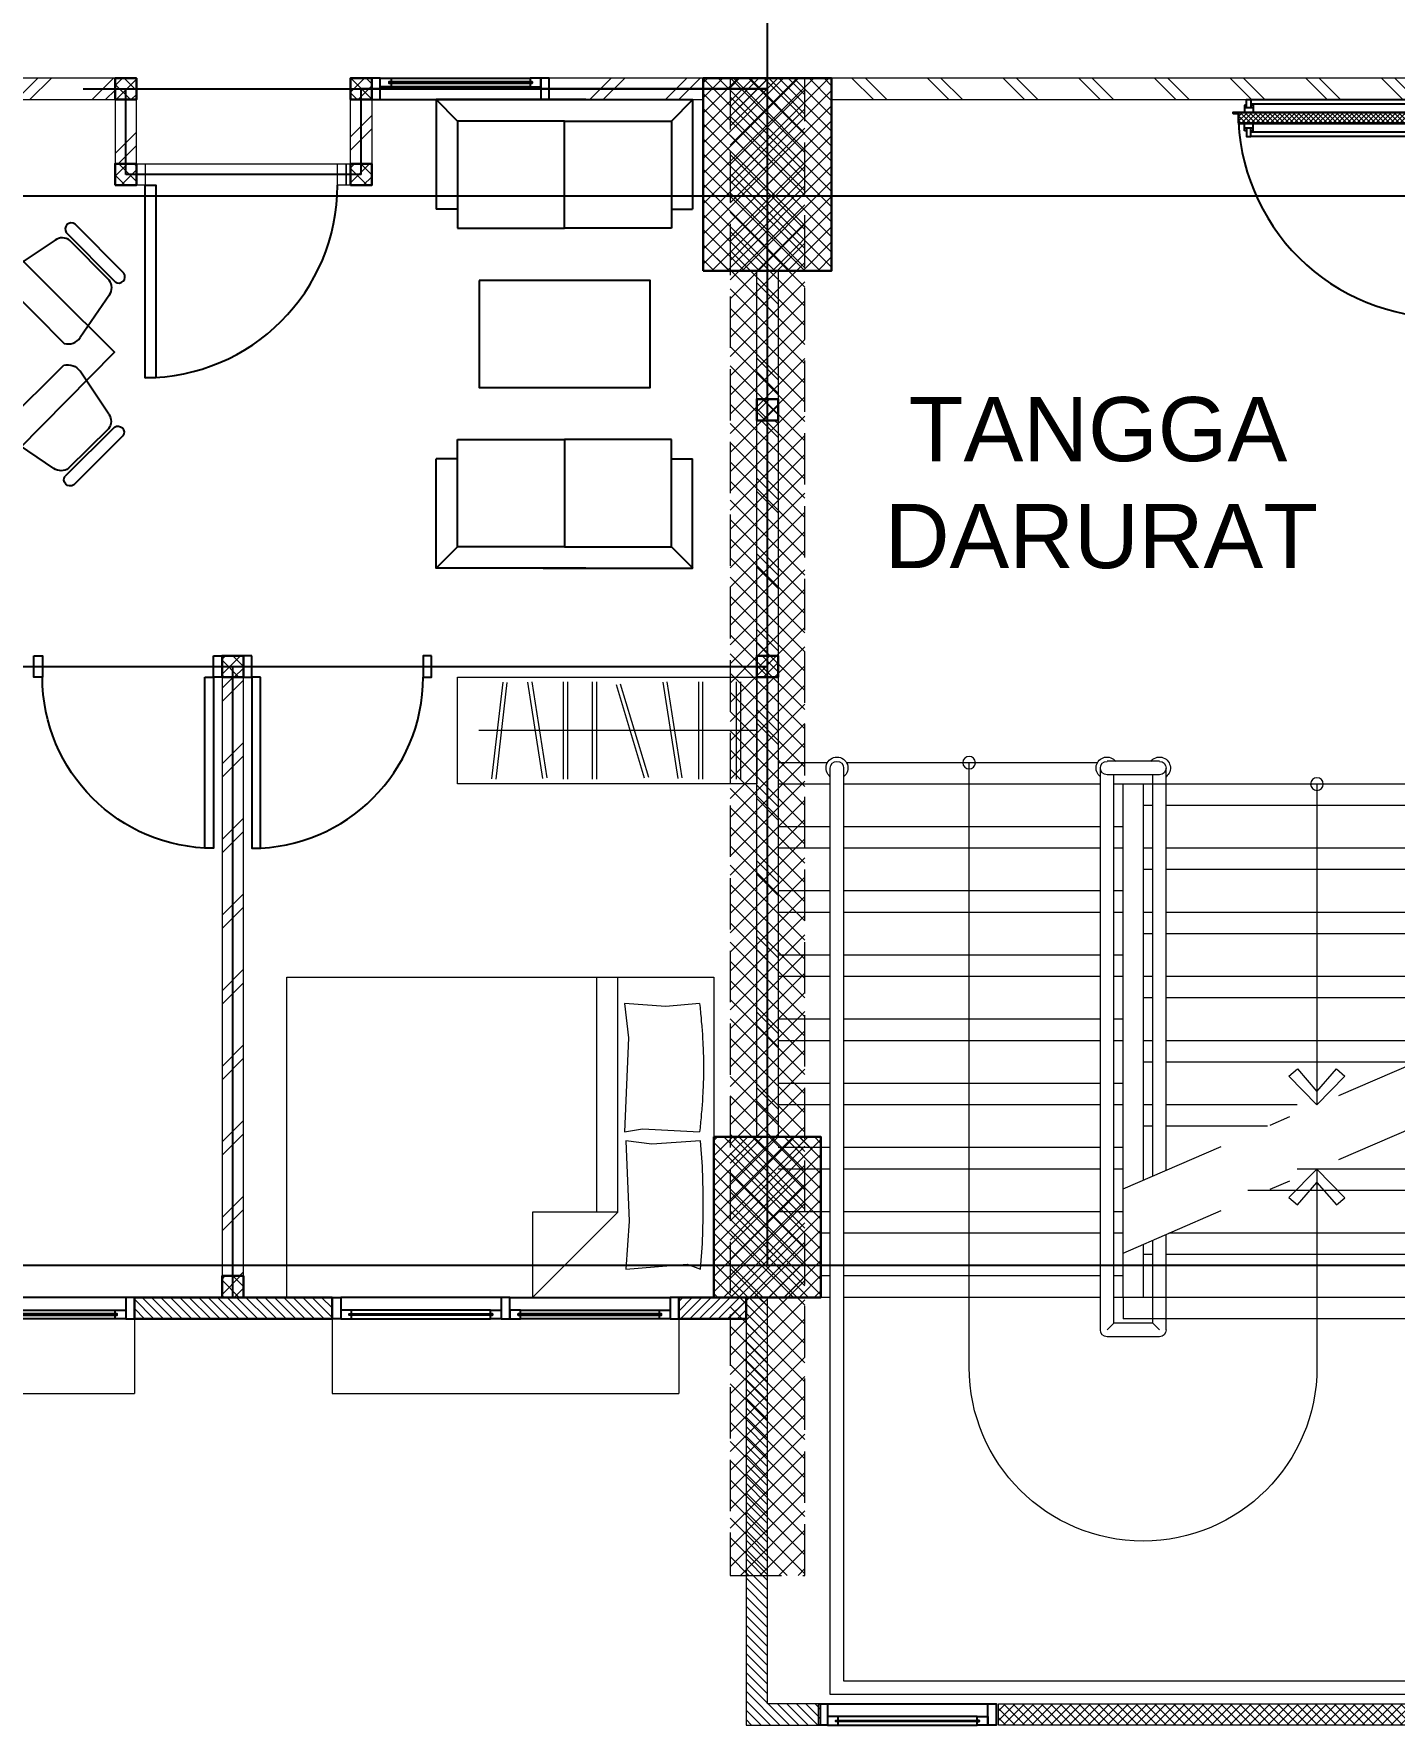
# Model space of a CAD drawing. Header units: millimetres. Extents: x -324 to 75, y -297 to 70.
# Drawn here: x -82.34 to -75.98, y -4.27 to 3.63 of the extents above; entities that cross this region are included whole.
import ezdxf

# ---------------------------------------------------------------- set-up
doc = ezdxf.new("R2010")
doc.units = ezdxf.units.MM
doc.linetypes.add('ACAD_ISO02W100', pattern=[15, 12, -3])
doc.linetypes.add('DASHDOT', pattern=[1, 0.5, -0.25, 0, -0.25])
doc.layers.get('defpoints').update_dxf_attribs({"color": 1})
for name, color, linetype, lineweight in [('ars', 11, 'Continuous', 0), ('ars @ 1', 11, 'Continuous', 0), ('ARSIR', 31, 'Continuous', 5), ('KOL', 1, 'Continuous', 30), ('KOLOM', 4, 'Continuous', 9), ('lan', 7, 'Continuous', 15), ('NOT', 7, 'Continuous', 20), ('Stair', 7, 'Continuous', 15), ('tem', 5, 'Continuous', 20), ('u', 6, 'Continuous', 20)]:
    doc.layers.add(name, color=color, linetype=linetype, lineweight=lineweight)
doc.layers.add('as', color=1, linetype='Continuous', plot=False)
for name, color, linetype in [('FURNITURE', 68, 'Continuous'), ('HID', 1, 'Continuous'), ('Kusen', 30, 'Continuous'), ('STL', 6, 'Continuous')]:
    doc.layers.add(name, color=color, linetype=linetype)
doc.styles.add('ATTR', font='romans.shx', dxfattribs={"width": 0.8, "height": 0.56})
doc.styles.get("Standard").update_dxf_attribs({"font": 'arial.ttf'})
pattern_1 = [(225, (1.1, 1e-06), (-0.014142, 0.014142), []), (135, (1.1, 1e-06), (0.014142, 0.014142), [])]
pattern_2 = [(315, (-2e-13, 1e-06), (0.014142, 0.014142), []), (45, (-2e-13, 1e-06), (-0.014142, 0.014142), [])]
pattern_3 = [(225, (-5.95, -51.3), (0.022097087, -0.022097087), [])]

# ---------------------------------------------------------------- blocks, each defined once
blk = doc.blocks.new("k3'")
at = {"layer": 'ars'}
h = blk.add_hatch(dxfattribs=at)
h.set_pattern_fill('_USER', color=256, scale=0.05, angle=45, double=1, pattern_type=0)
h.set_pattern_definition([(45, (0, -4.975), (-0.03535534, 0.03535534), []), (135, (0, -4.975), (-0.03535534, -0.03535534), [])])
h.paths.add_polyline_path([(-0.25, -0.375), (0.25, -0.375), (0.25, 0.375), (-0.25, 0.375)])
at = {"layer": 'KOL'}
blk.add_lwpolyline([(-0.25, -0.375), (0.25, -0.375), (0.25, 0.375), (-0.25, 0.375)], close=True, dxfattribs=at)
blk = doc.blocks.new("k1'")
at = {"layer": 'ars'}
h = blk.add_hatch(dxfattribs=at)
h.set_pattern_fill('_USER', color=256, scale=0.05, angle=45, double=1, pattern_type=0)
h.set_pattern_definition([(45, (0, -5), (-0.03535534, 0.03535534), []), (135, (0, -5), (-0.03535534, -0.03535534), [])])
h.paths.add_polyline_path([(-0.3, -0.45), (0.3, -0.45), (0.3, 0.45), (-0.3, 0.45)])
at = {"layer": 'KOL'}
blk.add_lwpolyline([(-0.3, -0.45), (0.3, -0.45), (0.3, 0.45), (-0.3, 0.45)], close=True, dxfattribs=at)
blk = doc.blocks.new('T. J1')
at = {"layer": 'Kusen'}
for p, q in [((-0.7188, 0.1), (-0.0688, 0.1)), ((0.7212, 0.1), (0.0712, 0.1)), ((-0.0188, 0), (-0.7688, 0)), ((-0.0688, 0.06), (-0.7188, 0.06)), ((0.0212, 0), (0.7712, 0)), ((0.0712, 0.06), (0.7212, 0.06))]:
    blk.add_line(p, q, dxfattribs=at)
for points in [[(-0.8088, 0), (-0.7688, 0), (-0.7688, 0.1), (-0.8088, 0.1)], [(-0.0188, 0), (0.0212, 0), (0.0212, 0.1), (-0.0188, 0.1)], [(0.8112, 0), (0.7712, 0), (0.7712, 0.1), (0.8112, 0.1)]]:
    blk.add_lwpolyline(points, close=True, dxfattribs=at)
for points in [[(-0.7188, 0.0775), (-0.7188, 0.06), (-0.7688, 0.06), (-0.7688, 0.1), (-0.7188, 0.1), (-0.7188, 0.0825), (-0.7288, 0.0825), (-0.7288, 0.0775), (-0.7188, 0.0775)], [(-0.0688, 0.0775), (-0.0688, 0.06), (-0.0188, 0.06), (-0.0188, 0.1), (-0.0688, 0.1), (-0.0688, 0.0825), (-0.0588, 0.0825), (-0.0588, 0.0775), (-0.0688, 0.0775)], [(0.0712, 0.0775), (0.0712, 0.06), (0.0212, 0.06), (0.0212, 0.1), (0.0712, 0.1), (0.0712, 0.0825), (0.0612, 0.0825), (0.0612, 0.0775), (0.0712, 0.0775)], [(0.7212, 0.0775), (0.7212, 0.06), (0.7712, 0.06), (0.7712, 0.1), (0.7212, 0.1), (0.7212, 0.0825), (0.7312, 0.0825), (0.7312, 0.0775), (0.7212, 0.0775)]]:
    blk.add_lwpolyline(points, dxfattribs=at)
at = {"layer": 'Kusen', "color": 141}
for points in [[(-0.7288, 0.0775), (-0.0588, 0.0775), (-0.0588, 0.0825), (-0.7288, 0.0825)], [(0.7312, 0.0775), (0.0612, 0.0775), (0.0612, 0.0825), (0.7312, 0.0825)]]:
    blk.add_lwpolyline(points, close=True, dxfattribs=at)
blk = doc.blocks.new('T. J2')
at = {"layer": 'Kusen'}
for p, q in [((-0.3692, 0.1), (0.2808, 0.1)), ((-0.4192, 0), (0.3308, 0)), ((0.2808, 0.06), (-0.3692, 0.06))]:
    blk.add_line(p, q, dxfattribs=at)
for points in [[(-0.4592, 0), (-0.4192, 0), (-0.4192, 0.1), (-0.4592, 0.1)], [(0.3308, 0), (0.3708, 0), (0.3708, 0.1), (0.3308, 0.1)]]:
    blk.add_lwpolyline(points, close=True, dxfattribs=at)
for points in [[(-0.3692, 0.0775), (-0.3692, 0.06), (-0.4192, 0.06), (-0.4192, 0.1), (-0.3692, 0.1), (-0.3692, 0.0825), (-0.3792, 0.0825), (-0.3792, 0.0775), (-0.3692, 0.0775)], [(0.2808, 0.0775), (0.2808, 0.06), (0.3308, 0.06), (0.3308, 0.1), (0.2808, 0.1), (0.2808, 0.0825), (0.2908, 0.0825), (0.2908, 0.0775), (0.2808, 0.0775)]]:
    blk.add_lwpolyline(points, dxfattribs=at)
at = {"layer": 'Kusen', "color": 141}
blk.add_lwpolyline([(-0.3792, 0.0775), (0.2908, 0.0775), (0.2908, 0.0825), (-0.3792, 0.0825)], close=True, dxfattribs=at)
blk = doc.blocks.new('P.80')
at = {"layer": 'Kusen'}
for points in [[(-69.8094, -74.8368), (-69.7694, -74.8368), (-69.7694, -74.0368), (-69.8094, -74.0368)], [(-70.6094, -74.9368), (-70.5694, -74.9368), (-70.5694, -74.8368), (-70.6094, -74.8368)], [(-69.7694, -74.9368), (-69.7294, -74.9368), (-69.7294, -74.8368), (-69.7694, -74.8368)]]:
    blk.add_lwpolyline(points, close=True, dxfattribs=at)
blk.add_arc((-69.7694, -74.8368), 0.8, 90, 180, dxfattribs=at)
blk = doc.blocks.new('K 10.10')
at = {"layer": 'ars'}
h = blk.add_hatch(dxfattribs=at)
h.set_pattern_fill('_USER', color=256, scale=0.05, angle=45, double=1, pattern_type=0)
h.set_pattern_definition([(45, (0, 0), (-0.035355339, 0.035355339), []), (135, (0, 0), (-0.035355339, -0.035355339), [])])
h.paths.add_polyline_path([(1560.5383, 1380.4069), (1560.6383, 1380.4069), (1560.6383, 1380.5069), (1560.5383, 1380.5069)])
at = {"layer": 'KOL'}
blk.add_lwpolyline([(1560.5383, 1380.4069), (1560.6383, 1380.4069), (1560.6383, 1380.5069), (1560.5383, 1380.5069)], close=True, dxfattribs=at)
blk = doc.blocks.new('P-90')
at = {"layer": 'Kusen'}
blk.add_lwpolyline([(374.6908, -21.5979), (374.7408, -21.5979), (374.7408, -22.4979), (374.6908, -22.4979)], close=True, dxfattribs=at)
at = {"layer": 'Kusen', "lineweight": 9}
for points in [[(373.8008, -22.4979), (373.8408, -22.4979), (373.8408, -22.5979), (373.8008, -22.5979)], [(374.7408, -22.4979), (374.7808, -22.4979), (374.7808, -22.5979), (374.7408, -22.5979)]]:
    blk.add_lwpolyline(points, close=True, dxfattribs=at)
at = {"layer": 'Kusen'}
blk.add_arc((374.7408, -22.4979), 0.9, 90, 180, dxfattribs=at)
blk = doc.blocks.new('BED1')
at = {"color": 0, "linetype": 'Continuous'}
for points in [[(1.9976, 0), (1.9976, 1.4976), (0, 1.4976), (0, 0), (1.9976, 0)], [(1.5484, 1.0993), (1.1489, 1.0993), (1.1489, 1.4976), (1.5484, 1.0993)], [(1.9346, 1.3656), (1.9443, 1.2458), (1.9467, 1.1259), (1.9467, 1.0061), (1.9443, 0.8862), (1.9346, 0.7663), (1.707, 0.7809), (1.586, 0.7663), (1.6017, 1.1404), (1.586, 1.3656), (1.8717, 1.3426), (1.9346, 1.3656)], [(1.4492, 1.0993), (1.4492, 0)], [(1.5484, 1.0993), (1.5484, 0)], [(1.9298, 0.1235), (1.7724, 0.138), (1.5799, 0.1235), (1.5981, 0.2833), (1.5799, 0.7228), (1.6634, 0.7094), (1.9298, 0.7228)], [(1.9298, 0.1235), (1.931, 0.1332), (1.9322, 0.1429), (1.9334, 0.1513), (1.9346, 0.161), (1.9346, 0.1707), (1.9358, 0.1804), (1.937, 0.1889), (1.9383, 0.1985), (1.9383, 0.2082), (1.9395, 0.2179), (1.9407, 0.2264), (1.9407, 0.2361), (1.9419, 0.2458), (1.9419, 0.2542), (1.9431, 0.2639), (1.9431, 0.2736), (1.9443, 0.2833), (1.9443, 0.2918), (1.9455, 0.3015), (1.9455, 0.3111), (1.9455, 0.3208), (1.9467, 0.3293), (1.9467, 0.339), (1.9467, 0.3487), (1.9467, 0.3584), (1.9479, 0.3668), (1.9479, 0.3765), (1.9479, 0.3862), (1.9479, 0.3959), (1.9479, 0.4044), (1.9479, 0.414), (1.9479, 0.4237), (1.9479, 0.4334), (1.9479, 0.4419), (1.9479, 0.4516), (1.9479, 0.4613), (1.9479, 0.4709), (1.9479, 0.4794), (1.9467, 0.4891), (1.9467, 0.4988), (1.9467, 0.5085), (1.9467, 0.5169), (1.9455, 0.5266), (1.9455, 0.5363), (1.9455, 0.546), (1.9443, 0.5545), (1.9443, 0.5642), (1.9431, 0.5738), (1.9431, 0.5835), (1.9419, 0.592), (1.9419, 0.6017), (1.9407, 0.6114), (1.9407, 0.6199), (1.9395, 0.6295), (1.9383, 0.6392), (1.9383, 0.6489), (1.937, 0.6574), (1.9358, 0.6671), (1.9346, 0.6768), (1.9346, 0.6864), (1.9334, 0.6949), (1.9322, 0.7046), (1.931, 0.7143), (1.9298, 0.7228)]]:
    blk.add_lwpolyline(points, dxfattribs=at)
blk = doc.blocks.new('LEMARI1')
for points in [[(0.6998, 0.4988), (-0.6998, 0.4988)], [(-0.6998, 0), (0.6998, 0), (0.6998, 0.4988), (-0.6998, 0.4988), (-0.6998, 0)], [(-0.5387, 0.4758), (-0.4855, 0.023)], [(-0.4685, 0.0254), (-0.5206, 0.477)], [(-0.3002, 0.4746), (-0.3705, 0.0242)], [(-0.2034, 0.477), (-0.2034, 0.0218)], [(-0.1852, 0.0218), (-0.1852, 0.477)], [(-0.0678, 0.477), (-0.0678, 0.0218)], [(-0.0496, 0.0218), (-0.0496, 0.477)], [(0.3317, 0.4746), (0.2627, 0.0242)], [(0.4286, 0.477), (0.4286, 0.0218)], [(0.4467, 0.0218), (0.4467, 0.477)], [(0.6053, 0.477), (0.6053, 0.0218)], [(0.6235, 0.0218), (0.6235, 0.477)], [(-0.3523, 0.0218), (-0.2821, 0.4709)], [(0.1755, 0.4722), (0.0436, 0.0363)], [(0.0605, 0.0315), (0.1937, 0.4673)], [(0.2797, 0.0218), (0.3499, 0.4709)], [(0.6998, 0.2494), (-0.5993, 0.2494)]]:
    blk.add_lwpolyline(points)
blk = doc.blocks.new('Manager Chair')
for p, q in [((6.793595, 0), (-6.793595, 0)), ((6.793595, -2.40006), (-6.793595, -2.40006)), ((5.764665, -3), (-5.250155, -3)), ((-7.308135, -5), (-9.242845, -14.93924)), ((7.82266, -5), (9.757352, -14.93924)), ((-7.822645, -18), (8.337156, -18))]:
    blk.add_line(p, q)
for centre, radius, start, end in [((-6.608415, -1.20003), 1.214231, 98.77222, 261.2278), ((-4.915795, -5.40289), 2.426032, 97.92188, 170.4409), ((5.430285, -5.40292), 2.42607, 9.559852, 82.07782), ((6.608435, -1.20003), 1.214228, 278.7714, 81.22861), ((-6.352795, -15.45813), 2.936262, 169.8216, 239.9611), ((6.867295, -15.45813), 2.936262, 300.0388, 10.17842)]:
    blk.add_arc(centre, radius, start, end)
at = {"style": 'ATTR', "width": 0.8, "flags": 9}
blk.add_attdef('ESTCODE', (0, 0), '', height=0.003816, dxfattribs=at)
blk = doc.blocks.new('mj makan')
blk.add_lwpolyline([(-0.0055, 1.1314), (0.5629, 0.5684), (0, 0), (-0.5684, 0.5629)], close=True)
for p, xscale, yscale, zscale, rotation in [((-0.4923, 1.0685), -0.02383953608250516, 0.02383953608250516, 0.02383953608250516, 44.72219960516194), ((0.4614, 1.0156), -0.02383953608250517, 0.02383953608250517, 0.02383953608250517, 314.7221996051619)]:
    blk.add_blockref('Manager Chair', p, dxfattribs=dict(xscale=xscale, yscale=yscale, zscale=zscale, rotation=rotation))
at = {"extrusion": (0, 0, -1)}
for p, xscale, yscale, zscale, rotation in [((-0.457, 0.1222), -0.02383953608250516, 0.02383953608250516, -0.02383953608250516, 135.277800394838), ((0.4971, 0.0786), -0.0238395360825052, 0.0238395360825052, -0.0238395360825052, 225.2778003948382)]:
    blk.add_blockref('Manager Chair', p, dxfattribs=dict(at, xscale=xscale, yscale=yscale, zscale=zscale, rotation=rotation))
blk = doc.blocks.new('tamu02')
at = {"linetype": 'Continuous'}
for points in [[(-0.5005, 1.2448), (-0.5998, 1.3453)], [(0.1005, 1.3453), (-0.5985, 1.3453), (-0.5985, 0.8339)], [(-0.0993, 1.3453), (0.5998, 1.3453), (0.5998, 0.8339)], [(0.5005, 1.2448), (0.5998, 1.3453)], [(-0.4993, 0.7444), (0, 0.7444), (0, 1.2448), (-0.4993, 1.2448), (-0.4993, 0.7444)], [(0.5005, 0.7444), (0, 0.7444), (0, 1.2448), (0.5005, 1.2448), (0.5005, 0.7444)], [(-0.4993, 0.8339), (-0.5985, 0.8339)], [(0.5005, 0.8339), (0.5998, 0.8339)], [(-0.4993, -0.2444), (0, -0.2444), (0, -0.7448), (-0.4993, -0.7448), (-0.4993, -0.2444)], [(0.5005, -0.2444), (0, -0.2444), (0, -0.7448), (0.5005, -0.7448), (0.5005, -0.2444)], [(0.1005, -0.8453), (-0.5985, -0.8453), (-0.5985, -0.3339)], [(-0.4993, -0.3339), (-0.5985, -0.3339)], [(-0.0993, -0.8453), (0.5998, -0.8453), (0.5998, -0.3339)], [(0.5005, -0.3339), (0.5998, -0.3339)], [(-0.5005, -0.7448), (-0.5998, -0.8453)], [(0.5005, -0.7448), (0.5998, -0.8453)]]:
    blk.add_lwpolyline(points, dxfattribs=at)
blk.add_lwpolyline([(0.4, 0.5), (0.4, 0), (-0.4, 0), (-0.4, 0.5), (0.4, 0.5)])
blk = doc.blocks.new('D-P90')
at = {"layer": 'ars'}
h = blk.add_hatch(dxfattribs=at)
h.set_pattern_fill('ANSI37', color=256, scale=0.005, angle=-90, style=0)
h.set_pattern_definition([(45, (-1350.94906, -1248.591899), (0.01122532015, -0.01122532015), []), (315, (-1350.94906, -1248.591899), (-0.01122532015, -0.01122532015), [])])
h.paths.add_polyline_path([(0.009, -0.1833, -0.414214), (0.01, -0.1843), (0.01, -1.1162, -0.414214), (0.009, -1.1172), (-0.0345, -1.1172, 0.414214), (-0.037, -1.1197), (-0.037, -1.142, -1), (-0.0385, -1.142), (-0.0385, -0.1585, -1), (-0.037, -0.1585), (-0.037, -0.1808, 0.414214), (-0.0345, -0.1833)])
at = {"layer": 'as'}
for p, q in [((-0.0395, -0.1577), (-0.0457, -0.1577)), ((-0.0425, -0.1608), (-0.0425, -0.1546))]:
    blk.add_line(p, q, dxfattribs=at)
at = {"layer": 'HID'}
for p, q in [((-0.0437, -0.1248), (-0.0915, -0.077)), ((-0.0423, -0.1234), (-0.0907, -0.075)), ((0.9423, -0.1234), (0.9907, -0.075)), ((0.9437, -0.1248), (0.9915, -0.077)), ((-0.0657, -0.147), (-0.023, -0.1043)), ((-0.0628, -0.147), (-0.023, -0.1072)), ((0.9657, -0.147), (0.923, -0.1043)), ((0.9628, -0.147), (0.923, -0.1072))]:
    blk.add_line(p, q, dxfattribs=at)
for points in [[(-0.0439, -0.1252), (-0.044, -0.1251), (-0.042, -0.1231), (-0.0419, -0.1232)], [(0.9439, -0.1252), (0.944, -0.1251), (0.942, -0.1231), (0.9419, -0.1232)]]:
    blk.add_lwpolyline(points, dxfattribs=at)
at = {"layer": 'KOL'}
blk.add_line((0.97, -0.13), (0.97, -0.15), dxfattribs=at)
at = {"layer": 'Kusen'}
for p, q in [((-0.0422, -0.1567), (-0.0378, -0.1577)), ((-0.0419, -0.1553), (-0.0376, -0.1562))]:
    blk.add_line(p, q, dxfattribs=at)
at = {"layer": 'Kusen', "ltscale": 2}
for p, q in [((-0.0986, -0.2206), (-0.0986, -1.0599)), ((-0.074, -0.2106), (-0.04, -0.2106)), ((-0.074, -0.2206), (-0.074, -0.2106)), ((-0.0615, -0.2506), (-0.0615, -0.2106)), ((-0.04, -0.2506), (-0.04, -0.2106)), ((0.0455, -0.2106), (0.0115, -0.2106)), ((0.0115, -0.2506), (0.0115, -0.2106)), ((0.033, -0.2506), (0.033, -0.2106)), ((0.0455, -0.2206), (0.0455, -0.2106)), ((0.0728, -0.2206), (0.0728, -1.0599)), ((-0.0786, -0.2406), (-0.0786, -1.0599)), ((-0.074, -0.2506), (-0.074, -0.2406)), ((-0.074, -0.2506), (-0.04, -0.2506)), ((0.0455, -0.2506), (0.0115, -0.2506)), ((0.0455, -0.2506), (0.0455, -0.2406)), ((0.0528, -0.2406), (0.0528, -1.0599)), ((-0.074, -1.0499), (-0.04, -1.0499)), ((-0.074, -1.0499), (-0.074, -1.0599)), ((-0.074, -1.0799), (-0.074, -1.0899)), ((-0.074, -1.0899), (-0.04, -1.0899)), ((-0.0615, -1.0499), (-0.0615, -1.0899)), ((-0.04, -1.0499), (-0.04, -1.0899)), ((0.0455, -1.0499), (0.0115, -1.0499)), ((0.0115, -1.0499), (0.0115, -1.0899)), ((0.0455, -1.0899), (0.0115, -1.0899)), ((0.033, -1.0499), (0.033, -1.0899)), ((0.0455, -1.0499), (0.0455, -1.0599)), ((0.0455, -1.0799), (0.0455, -1.0899))]:
    blk.add_line(p, q, dxfattribs=at)
for points in [[(-0.0986, -0.2406), (-0.0615, -0.2406), (-0.0615, -0.2206), (-0.0986, -0.2206), (-0.0986, -0.2406)], [(0.0728, -0.2406), (0.033, -0.2406), (0.033, -0.2206), (0.0728, -0.2206), (0.0728, -0.2406)], [(-0.1013, -1.0599), (-0.0615, -1.0599), (-0.0615, -1.0799), (-0.1013, -1.0799), (-0.1013, -1.0599)], [(0.0728, -1.0599), (0.033, -1.0599), (0.033, -1.0799), (0.0728, -1.0799), (0.0728, -1.0599)]]:
    blk.add_lwpolyline(points, dxfattribs=at)
at = {"layer": 'Kusen'}
blk.add_circle((-0.0425, -0.1577), 0.001, dxfattribs=at)
for radius, start, end in [(0.0025, 75.78042, 11.38506), (0.9611, 270, 0.45972)]:
    blk.add_arc((-0.0425, -0.1577), radius, start, end, dxfattribs=at)
at = {"layer": 'STL'}
for p, q in [((-0.0385, -0.1585), (-0.0385, -1.142)), ((-0.037, -0.1808), (-0.037, -0.1585)), ((-0.0345, -0.1833), (0.009, -0.1833)), ((0.01, -0.1843), (0.01, -1.1162)), ((-0.037, -1.1197), (-0.037, -1.142)), ((-0.0345, -1.1172), (0.009, -1.1172))]:
    blk.add_line(p, q, dxfattribs=at)
for points in [[(0, -0.1002), (0, -0.1032), (-0.0185, -0.1032, 0.414214), (-0.02, -0.1047), (-0.02, -0.148, -0.414214), (-0.022, -0.15), (-0.068, -0.15, -0.414214), (-0.07, -0.148), (-0.07, -0.13), (-0.067, -0.13), (-0.067, -0.1455, 0.414214), (-0.0655, -0.147), (-0.0245, -0.147, 0.414214), (-0.023, -0.1455), (-0.023, -0.1022, -0.414214), (-0.021, -0.1002)], [(0.9, -0.1002), (0.9, -0.1032), (0.9185, -0.1032, -0.414214), (0.92, -0.1047), (0.92, -0.148, 0.414214), (0.922, -0.15), (0.968, -0.15, 0.414214), (0.97, -0.148), (0.97, -0.13), (0.967, -0.13), (0.967, -0.1455, -0.414214), (0.9655, -0.147), (0.9245, -0.147, -0.414214), (0.923, -0.1455), (0.923, -0.1022, 0.414214), (0.921, -0.1002)]]:
    blk.add_lwpolyline(points, format="xyb", close=True, dxfattribs=at)
blk.add_lwpolyline([(0.009, -0.1818), (-0.0345, -0.1818, -0.414214), (-0.0355, -0.1808), (-0.0355, -0.1585, 1), (-0.04, -0.1585), (-0.04, -1.142, 1), (-0.0355, -1.142), (-0.0355, -1.1197, -0.414214), (-0.0345, -1.1187), (0.009, -1.1187, 0.414214), (0.0115, -1.1162), (0.0115, -0.1843)], format="xyb", dxfattribs=at)
for centre, radius, start, end in [((-0.0377, -0.1585), 0.00075, 0, 180), ((-0.0345, -0.1808), 0.0025, 180, 270), ((0.009, -0.1843), 0.0025, 360, 90), ((0.009, -0.1843), 0.001, 360, 90), ((-0.0377, -1.142), 0.00075, 180, 0), ((-0.0345, -1.1197), 0.0025, 90, 180), ((0.009, -1.1162), 0.001, 270, 0)]:
    blk.add_arc(centre, radius, start, end, dxfattribs=at)
blk = doc.blocks.new('PINTU DARURAT')
at = {"layer": 'ARSIR'}
h = blk.add_hatch(dxfattribs=at)
h.set_pattern_fill('_USER', color=256, scale=0.02, angle=315, style=0, double=1, pattern_type=0)
h.set_pattern_definition(pattern_2)
edge = h.paths.add_edge_path()
edge.add_line((0, 0), (0.1, 0))
edge.add_line((0.1, 0), (0.1, 0.0502))
edge.add_line((0.1, 0.0502), (0.077, 0.0502))
edge.add_line((0.077, 0.0502), (0.077, 0.0955))
edge.add_arc((0.0755, 0.0955), 0.0015, 360, 450)
edge.add_line((0.0755, 0.097), (0.0345, 0.097))
edge.add_arc((0.0345, 0.0955), 0.0015, 90, 180)
edge.add_line((0.033, 0.0955), (0.033, 0.08))
edge.add_line((0.033, 0.08), (0.03, 0.08))
edge.add_line((0.03, 0.08), (0.03, 0.1))
edge.add_line((0.03, 0.1), (0, 0.1))
edge.add_line((0, 0.1), (0, 0))
h = blk.add_hatch(dxfattribs=at)
h.set_pattern_fill('_USER', color=256, scale=0.02, angle=315, style=0, double=1, pattern_type=0)
h.set_pattern_definition(pattern_2)
edge = h.paths.add_edge_path()
edge.add_line((0, 0), (0.1, 0))
edge.add_line((0.1, 0), (0.1, 0.0502))
edge.add_line((0.1, 0.0502), (0.077, 0.0502))
edge.add_line((0.077, 0.0502), (0.077, 0.0955))
edge.add_arc((0.0755, 0.0955), 0.0015, 360, 450)
edge.add_line((0.0755, 0.097), (0.0345, 0.097))
edge.add_arc((0.0345, 0.0955), 0.0015, 90, 180)
edge.add_line((0.033, 0.0955), (0.033, 0.08))
edge.add_line((0.033, 0.08), (0.03, 0.08))
edge.add_line((0.03, 0.08), (0.03, 0.1))
edge.add_line((0.03, 0.1), (0, 0.1))
edge.add_line((0, 0.1), (0, 0))
h = blk.add_hatch(dxfattribs=at)
h.set_pattern_fill('_USER', color=256, scale=0.02, angle=315, style=0, double=1, pattern_type=0)
h.set_pattern_definition(pattern_1)
edge = h.paths.add_edge_path()
edge.add_line((1.1, 0), (1, 0))
edge.add_line((1, 0), (1, 0.0502))
edge.add_line((1, 0.0502), (1.023, 0.0502))
edge.add_line((1.023, 0.0502), (1.023, 0.0955))
edge.add_arc((1.0245, 0.0955), 0.0015, -630, -540, ccw=False)
edge.add_line((1.0245, 0.097), (1.0655, 0.097))
edge.add_arc((1.0655, 0.0955), 0.0015, -360, -270, ccw=False)
edge.add_line((1.067, 0.0955), (1.067, 0.08))
edge.add_line((1.067, 0.08), (1.07, 0.08))
edge.add_line((1.07, 0.08), (1.07, 0.1))
edge.add_line((1.07, 0.1), (1.1, 0.1))
edge.add_line((1.1, 0.1), (1.1, 0))
h = blk.add_hatch(dxfattribs=at)
h.set_pattern_fill('_USER', color=256, scale=0.02, angle=315, style=0, double=1, pattern_type=0)
h.set_pattern_definition(pattern_1)
edge = h.paths.add_edge_path()
edge.add_line((1.1, 0), (1, 0))
edge.add_line((1, 0), (1, 0.0502))
edge.add_line((1, 0.0502), (1.023, 0.0502))
edge.add_line((1.023, 0.0502), (1.023, 0.0955))
edge.add_arc((1.0245, 0.0955), 0.0015, -630, -540, ccw=False)
edge.add_line((1.0245, 0.097), (1.0655, 0.097))
edge.add_arc((1.0655, 0.0955), 0.0015, -360, -270, ccw=False)
edge.add_line((1.067, 0.0955), (1.067, 0.08))
edge.add_line((1.067, 0.08), (1.07, 0.08))
edge.add_line((1.07, 0.08), (1.07, 0.1))
edge.add_line((1.07, 0.1), (1.1, 0.1))
edge.add_line((1.1, 0.1), (1.1, 0))
at = {"layer": 'KOL'}
blk.add_line((1.1, 0.1), (1.1, 0), dxfattribs=at)
blk.add_line((1.1, 0.1), (1.1, 0), dxfattribs=at)
blk.add_line((1.1, 0.1), (1.1, 0), dxfattribs=at)
blk.add_line((1.1, 0.1), (1.1, 0), dxfattribs=at)
for points in [[(0, 0), (0.1, 0), (0.1, 0.0502), (0.077, 0.0502), (0.077, 0.0955, 0.414214), (0.0755, 0.097), (0.0345, 0.097, 0.414214), (0.033, 0.0955), (0.033, 0.08), (0.03, 0.08), (0.03, 0.1), (0, 0.1)], [(0, 0), (0.1, 0), (0.1, 0.0502), (0.077, 0.0502), (0.077, 0.0955, 0.414214), (0.0755, 0.097), (0.0345, 0.097, 0.414214), (0.033, 0.0955), (0.033, 0.08), (0.03, 0.08), (0.03, 0.1), (0, 0.1)], [(1.1, 0), (1, 0), (1, 0.0502), (1.023, 0.0502), (1.023, 0.0955, -0.414214), (1.0245, 0.097), (1.0655, 0.097, -0.414214), (1.067, 0.0955), (1.067, 0.08), (1.07, 0.08), (1.07, 0.1), (1.1, 0.1)], [(1.1, 0), (1, 0), (1, 0.0502), (1.023, 0.0502), (1.023, 0.0955, -0.414214), (1.0245, 0.097), (1.0655, 0.097, -0.414214), (1.067, 0.0955), (1.067, 0.08), (1.07, 0.08), (1.07, 0.1), (1.1, 0.1)]]:
    blk.add_lwpolyline(points, format="xyb", close=True, dxfattribs=at)
at = {"layer": 'Kusen', "xscale": -1, "rotation": 180}
blk.add_blockref('D-P90', (0.1, -0.05), dxfattribs=at)
blk = doc.blocks.new('SP ME1')
at = {"layer": 'ars'}
h = blk.add_hatch(dxfattribs=at)
h.set_pattern_fill('ANSI31', color=256, scale=0.25, style=0)
h.set_pattern_definition(pattern_3)
edge = h.paths.add_edge_path()
edge.add_line((-6.3, 5.7), (-6.3, 7.7))
edge.add_line((-6.3, 7.7), (-5.95, 7.7))
edge.add_line((-5.95, 7.7), (-5.95, 7.6))
edge.add_line((-5.95, 7.6), (-6.2, 7.6))
edge.add_line((-6.2, 7.6), (-6.2, 5.7))
edge.add_line((-6.2, 5.7), (-6.3, 5.7))
h = blk.add_hatch(dxfattribs=at)
h.set_pattern_fill('ANSI31', color=256, scale=0.25, style=0)
h.set_pattern_definition(pattern_3)
edge = h.paths.add_edge_path()
edge.add_line((-6.3, 5.7), (-6.3, 7.7))
edge.add_line((-6.3, 7.7), (-5.95, 7.7))
edge.add_line((-5.95, 7.7), (-5.95, 7.6))
edge.add_line((-5.95, 7.6), (-6.2, 7.6))
edge.add_line((-6.2, 7.6), (-6.2, 5.7))
edge.add_line((-6.2, 5.7), (-6.3, 5.7))
h = blk.add_hatch(dxfattribs=at)
h.set_pattern_fill('ANSI31', color=256, scale=0.25, style=0)
h.set_pattern_definition([(225, (0.099998, -51.3), (0.022097087, -0.022097087), [])])
h.paths.add_polyline_path([(-5.12, 7.7), (-5.12, 7.6), (0, 7.6), (0, 5.7), (0.1, 5.7), (0.1, 7.7)])
h = blk.add_hatch(dxfattribs=at)
h.set_pattern_fill('ANSI37', color=256, scale=0.02, style=0)
h.set_pattern_definition([(45, (262.191906, -190.19391), (-0.044901281, 0.044901281), []), (135, (262.191906, -190.19391), (-0.044901281, -0.044901281), [])])
h.paths.add_polyline_path([(-6.025, 0), (-6.375, 0), (-6.375, 7), (-6.0247, 7)])
at = {"layer": 'ars @ 1'}
h = blk.add_hatch(dxfattribs=at)
h.set_pattern_fill('TEMBOK', color=256, scale=0.25)
h.set_pattern_definition([(45, (24.5328, -51.42464), (-0.1767767, 0.1767767), []), (45, (24.5953, -51.42464), (-0.1767767, 0.1767767), [])])
h.paths.add_polyline_path([(-6.25, 2.8), (-6.15, 2.8), (-6.15, 4.95), (-6.25, 4.95)])
h = blk.add_hatch(dxfattribs=at)
h.set_pattern_fill('TEMBOK', color=256, scale=0.25)
h.set_pattern_definition([(45, (24.5328, -49.32464), (-0.1767767, 0.1767767), []), (45, (24.5953, -49.32464), (-0.1767767, 0.1767767), [])])
h.paths.add_polyline_path([(-6.25, 1.6), (-6.15, 1.6), (-6.15, 2.7), (-6.25, 2.7)])
h = blk.add_hatch(dxfattribs=at)
h.set_pattern_fill('TEMBOK', color=256, scale=0.25)
h.set_pattern_definition([(45, (24.5328, -48.82464), (-0.1767767, 0.1767767), []), (45, (24.5953, -48.82464), (-0.1767767, 0.1767767), [])])
h.paths.add_polyline_path([(-6.25, 0.9), (-6.15, 0.9), (-6.15, 1.5), (-6.25, 1.5)])
h = blk.add_hatch(dxfattribs=at)
h.set_pattern_fill('TEMBOK', color=256, scale=0.25)
h.set_pattern_definition([(45, (1576.71095, -452.5532), (-0.176776695, 0.176776695), []), (45, (1576.77345, -452.5532), (-0.176776695, 0.176776695), [])])
h.paths.add_polyline_path([(-5.9, 0), (-5.9, 0.1), (-2.9378, 0.1), (-2.9378, 0)])
at = {"layer": 'ars'}
for p, q in [((-5.9062, 7.5562), (-5.9062, 3.225)), ((-3.0738, 7.5562), (-5.9062, 7.5562)), ((-5.8437, 7.4937), (-5.8437, 3.225)), ((-3.1363, 7.4937), (-5.8437, 7.4937)), ((-4.6437, 5.8525), (-4.6437, 3.225)), ((-4.3675, 5.8837), (-4.6125, 5.8837)), ((-4.3363, 5.8525), (-4.3363, 5.4053)), ((-4.3988, 5.8212), (-4.5812, 5.8212)), ((-4.5812, 5.8212), (-4.5812, 3.2562)), ((-4.3066, 5.8), (-4.5375, 5.8)), ((-4.5375, 5.7), (-4.5375, 5.8)), ((-4.3988, 5.8212), (-4.3988, 5.4324)), ((-3.1363, 5.8), (-4.3363, 5.8)), ((-5.9062, 5.6), (-5.95, 5.6)), ((-4.6437, 5.6), (-5.8437, 5.6)), ((-4.5375, 5.6), (-4.5812, 5.6)), ((-4.3988, 5.5), (-4.4425, 5.5)), ((-3.1363, 5.5), (-4.3363, 5.5)), ((-5.9062, 5.3), (-6.15, 5.3)), ((-4.6437, 5.3), (-5.8437, 5.3)), ((-4.5375, 5.3), (-4.5812, 5.3)), ((-3.1363, 5.2), (-3.9541, 5.2)), ((-4.3988, 5.1324), (-4.3988, 3.2562)), ((-4.3363, 5.1053), (-4.3363, 3.225)), ((-5.9062, 5), (-6.15, 5)), ((-4.6437, 5), (-5.8437, 5)), ((-4.5375, 5), (-4.5812, 5)), ((-4.3988, 4.9), (-4.4425, 4.9)), ((-3.8619, 4.9), (-4.3363, 4.9)), ((-5.9062, 4.7), (-6.15, 4.7)), ((-4.6437, 4.7), (-5.8437, 4.7)), ((-4.5375, 4.7), (-4.5812, 4.7)), ((-4.3988, 4.6), (-4.4425, 4.6)), ((-3.1688, 4.6), (-4.3363, 4.6)), ((-5.9062, 4.4), (-6.15, 4.4)), ((-4.6437, 4.4), (-5.8437, 4.4)), ((-4.5375, 4.4), (-4.5812, 4.4)), ((-4.3988, 4.3), (-4.4425, 4.3)), ((-3.1363, 4.3), (-4.3363, 4.3)), ((-5.9062, 4.1), (-6.15, 4.1)), ((-4.6437, 4.1), (-5.8437, 4.1)), ((-4.5375, 4.1), (-4.5812, 4.1)), ((-4.3988, 4), (-4.4425, 4)), ((-3.1363, 4), (-4.3363, 4)), ((-5.9062, 3.8), (-6.15, 3.8)), ((-4.6437, 3.8), (-5.8437, 3.8)), ((-4.5375, 3.8), (-4.5812, 3.8)), ((-4.3988, 3.7), (-4.4425, 3.7)), ((-3.1363, 3.7), (-4.3363, 3.7)), ((-5.9062, 3.5), (-6.15, 3.5)), ((-4.6437, 3.5), (-5.8437, 3.5)), ((-4.5375, 3.5), (-4.5812, 3.5)), ((-4.3988, 3.4), (-4.4425, 3.4)), ((-3.1363, 3.4), (-4.3363, 3.4)), ((-4.3675, 3.2562), (-4.6125, 3.2562)), ((-5.9197, 3.2), (-6.15, 3.2)), ((-4.6572, 3.2), (-5.8303, 3.2)), ((-4.3675, 3.1937), (-4.6125, 3.1937))]:
    blk.add_line(p, q, dxfattribs=at)
for points in [[(-4.5812, 5.8212), (-4.6125, 5.8525)], [(-4.3988, 5.8212), (-4.3675, 5.8525)]]:
    blk.add_lwpolyline(points, dxfattribs=at)
for centre, radius, start, end in [((-4.6125, 5.8525), 0.0312, 90, 180), ((-4.3675, 5.8525), 0.0312, 0, 90), ((-5.875, 3.225), 0.0512, 127.57187, 52.42813), ((-4.6125, 3.225), 0.0512, 127.57187, 322.42813), ((-4.6125, 3.225), 0.0312, 90, 270), ((-4.3675, 3.225), 0.0512, 217.57187, 52.42813), ((-4.3675, 3.225), 0.0312, 270, 90), ((-5.875, 3.225), 0.0312, 180, 0)]:
    blk.add_arc(centre, radius, start, end, dxfattribs=at)
at = {"layer": 'KOLOM', "linetype": 'ACAD_ISO02W100', "ltscale": 0.02}
blk.add_lwpolyline([(-6.025, 0), (-6.375, 0), (-6.3749, 7), (-6.0249, 7)], close=True, dxfattribs=at)
at = {"layer": 'lan'}
for p, q in [((-5.257, 6.0266), (-5.257, 3.2)), ((-3.6309, 5.1), (-3.6309, 6.0266)), ((-5.9062, 5.7), (-5.95, 5.7)), ((-4.6437, 5.7), (-5.8437, 5.7)), ((-4.3066, 5.7), (-4.5812, 5.7)), ((-4.5375, 5.7), (-4.5812, 5.7)), ((-4.5375, 5.7), (-4.5375, 3.3)), ((-4.3988, 5.7), (-4.4425, 5.7)), ((-4.4425, 5.7), (-4.4425, 5.4513)), ((-3.1363, 5.7), (-4.3363, 5.7)), ((-5.9062, 5.4), (-5.95, 5.4)), ((-4.6437, 5.4), (-5.8437, 5.4)), ((-4.5375, 5.4), (-4.5812, 5.4)), ((-3.1363, 5.4), (-4.3239, 5.4)), ((-4.4425, 5.1513), (-4.4425, 3.3)), ((-5.9062, 5.1), (-6.15, 5.1)), ((-4.6437, 5.1), (-5.8437, 5.1)), ((-4.5375, 5.1), (-4.5812, 5.1)), ((-3.1363, 5.1), (-3.723, 5.1)), ((-5.9062, 4.8), (-6.15, 4.8)), ((-4.6437, 4.8), (-5.8437, 4.8)), ((-4.5375, 4.8), (-4.5812, 4.8)), ((-4.3988, 4.8), (-4.4425, 4.8)), ((-3.723, 4.8), (-4.3363, 4.8)), ((-3.6309, 3.3), (-3.6309, 4.8)), ((-5.9062, 4.5), (-6.15, 4.5)), ((-4.6437, 4.5), (-5.8437, 4.5)), ((-4.5375, 4.5), (-4.5812, 4.5)), ((-4.3988, 4.5), (-4.4425, 4.5)), ((-3.1363, 4.5), (-4.3363, 4.5)), ((-5.9062, 4.2), (-6.15, 4.2)), ((-4.6437, 4.2), (-5.8437, 4.2)), ((-4.5375, 4.2), (-4.5812, 4.2)), ((-4.3988, 4.2), (-4.4425, 4.2)), ((-3.1363, 4.2), (-4.3363, 4.2)), ((-5.9062, 3.9), (-6.15, 3.9)), ((-4.6437, 3.9), (-5.8437, 3.9)), ((-4.5375, 3.9), (-4.5812, 3.9)), ((-4.3988, 3.9), (-4.4425, 3.9)), ((-3.1363, 3.9), (-4.3363, 3.9)), ((-5.9062, 3.6), (-6.15, 3.6)), ((-4.6437, 3.6), (-5.8437, 3.6)), ((-4.5375, 3.6), (-4.5812, 3.6)), ((-4.3988, 3.6), (-4.4425, 3.6)), ((-3.1363, 3.6), (-4.3363, 3.6)), ((-5.9062, 3.3), (-6.15, 3.3)), ((-4.6437, 3.3), (-5.8437, 3.3)), ((-4.5375, 3.3), (-4.5812, 3.3)), ((-4.3239, 3.3), (-4.5639, 3.3)), ((-4.3988, 3.3), (-4.4425, 3.3)), ((-3.1363, 3.3), (-4.3363, 3.3))]:
    blk.add_line(p, q, dxfattribs=at)
at = {"layer": 'lan', "linetype": 'DASHDOT'}
for p, q in [((-4.5375, 5.4925), (-2.9378, 4.8)), ((-4.5375, 5.1925), (-2.9378, 4.5))]:
    blk.add_line(p, q, dxfattribs=at)
at = {"layer": 'lan', "ltscale": 2}
for points in [[(-3.5395, 5.2679), (-3.5001, 5.2338), (-3.6309, 5.1), (-3.7617, 5.2337), (-3.7223, 5.2678), (-3.6309, 5.1623), (-3.5395, 5.2679)], [(-3.5395, 4.6321), (-3.5001, 4.6662), (-3.6309, 4.8), (-3.7617, 4.6663), (-3.7223, 4.6322), (-3.6309, 4.7377), (-3.5395, 4.6321)]]:
    blk.add_lwpolyline(points, close=True, dxfattribs=at)
at = {"layer": 'lan'}
blk.add_arc((-4.4439, 6.0266), 0.813, 0, 180, dxfattribs=at)
blk.add_arc((-4.4439, 6.0266), 0.813, 0, 180, dxfattribs=at)
at = {"layer": 'Stair'}
for centre in [(-3.6309, 3.3), (-5.257, 3.2)]:
    blk.add_circle(centre, 0.0296, dxfattribs=at)
at = {"layer": 'tem'}
blk.add_lwpolyline([(-6.3, 5.7), (-6.3, 7.7), (-5.95, 7.7), (-5.95, 7.6), (-6.2, 7.6), (-6.2, 5.7), (-6.3, 5.7)], dxfattribs=at)
blk.add_lwpolyline([(-6.3, 5.7), (-6.3, 7.7), (-5.95, 7.7), (-5.95, 7.6), (-6.2, 7.6), (-6.2, 5.7), (-6.3, 5.7)], dxfattribs=at)
for points in [[(-5.12, 7.7), (-5.12, 7.6), (0, 7.6), (0, 5.7), (0.1, 5.7), (0.1, 7.7)], [(-6.25, 2.8), (-6.15, 2.8), (-6.15, 4.95), (-6.25, 4.95)], [(-6.25, 1.6), (-6.15, 1.6), (-6.15, 2.7), (-6.25, 2.7)], [(-6.25, 0.9), (-6.15, 0.9), (-6.15, 1.5), (-6.25, 1.5)], [(-5.9, 0), (-5.9, 0.1), (-2.9378, 0.1), (-2.9378, 0)]]:
    blk.add_lwpolyline(points, close=True, dxfattribs=at)
at = {"color": 2, "rotation": 90}
blk.add_blockref('PINTU DARURAT', (-2.93, 0.1), dxfattribs=at)
at = {"layer": 'KOL', "xscale": -1, "rotation": 180}
for name, p in [("k3'", (-6.2, 5.325)), ("k3'", (-6.2, 5.325)), ("k1'", (-6.2, 0.45)), ("k1'", (-6.2, 0.45))]:
    blk.add_blockref(name, p, dxfattribs=at)
at = {"layer": 'KOLOM', "extrusion": (0, 0, -1), "xscale": -1, "zscale": -1, "rotation": 180}
for p in [(-1554.3883, 1383.2069), (-1554.3883, 1382.0069)]:
    blk.add_blockref('K 10.10', p, dxfattribs=at)
at = {"layer": 'Kusen'}
blk.add_blockref('T. J2', (-5.5008, 7.6), dxfattribs=at)
blk.add_blockref('T. J2', (-5.5008, 7.6), dxfattribs=at)
blk = doc.blocks.new('A-2')
at = {"layer": 'ars'}
h = blk.add_hatch(dxfattribs=at)
h.set_pattern_fill('TEMBOK', color=256, scale=0.25)
h.set_pattern_definition([(45, (7.2228, -3.5551), (-0.1767767, 0.1767767), []), (45, (7.2853, -3.5551), (-0.1767767, 0.1767767), [])])
h.paths.add_polyline_path([(-29.34, 5.6695), (-30.64, 5.6695), (-30.64, 5.5695), (-29.34, 5.5695)])
h = blk.add_hatch(dxfattribs=at)
h.set_pattern_fill('TEMBOK', color=256, scale=0.25)
h.set_pattern_definition([(45, (3.8928, -3.5551), (-0.1767767, 0.1767767), []), (45, (3.9553, -3.5551), (-0.1767767, 0.1767767), [])])
h.paths.add_polyline_path([(-26.59, 5.6695), (-27.31, 5.6695), (-27.31, 5.5695), (-26.59, 5.5695)])
h = blk.add_hatch(dxfattribs=at)
h.set_pattern_fill('TEMBOK', color=256, scale=0.25)
h.set_pattern_definition([(45, (4.9428, -7.2551), (-0.1767767, 0.1767767), []), (45, (5.0053, -7.2551), (-0.1767767, 0.1767767), [])])
h.paths.add_polyline_path([(-29.34, 5.5695), (-29.24, 5.5695), (-29.24, 5.2695), (-29.34, 5.2695)])
h = blk.add_hatch(dxfattribs=at)
h.set_pattern_fill('TEMBOK', color=256, scale=0.25)
h.set_pattern_definition([(45, (3.8428, -7.2551), (-0.1767767, 0.1767767), []), (45, (3.9053, -7.2551), (-0.1767767, 0.1767767), [])])
h.paths.add_polyline_path([(-28.24, 5.5695), (-28.14, 5.5695), (-28.14, 5.2695), (-28.24, 5.2695)])
h = blk.add_hatch(dxfattribs=at)
h.set_pattern_fill('TEMBOK', color=256, scale=0.25)
h.set_pattern_definition([(45, (4.4428, -0.8551), (-0.1767767, 0.1767767), []), (45, (4.5053, -0.8551), (-0.1767767, 0.1767767), [])])
h.paths.add_polyline_path([(-28.84, 2.8695), (-28.74, 2.8695), (-28.74, 0.0695), (-28.84, 0.0695)])
h = blk.add_hatch(dxfattribs=at)
h.set_pattern_fill('ANSI31', color=256, scale=0.25, angle=180, style=0)
h.set_pattern_definition([(135, (-519.768732, -326.73004), (0.0220970869, 0.0220970869), [])])
h.paths.add_polyline_path([(-28.325, -0.0305), (-29.25, -0.0305), (-29.25, -0.1305), (-28.325, -0.1305)])
h = blk.add_hatch(dxfattribs=at)
h.set_pattern_fill('ANSI31', color=256, scale=0.25, angle=180, style=0)
h.set_pattern_definition([(225, (-512.133732, 382.57413), (0.0220970869, -0.0220970869), [])])
h.paths.add_polyline_path([(-26.705, -0.0305), (-26.39, -0.0305), (-26.39, -0.1305), (-26.705, -0.1305)])
h = blk.add_hatch(dxfattribs=at)
h.set_pattern_fill('ANSI31', color=256, scale=0.25, style=0)
h.set_pattern_definition([(225, (-19.990002, -0.730455), (0.02209709, -0.02209709), [])])
h.paths.add_polyline_path([(-25.21, -2.0305), (-25.21, -1.9305), (-20.09, -1.9305), (-20.09, -0.0305), (-19.99, -0.0305), (-19.99, -2.0305)])
at = {"layer": 'as'}
for p, q in [((-26.29, 0.1195), (-26.29, 13.2195)), ((-29.49, 5.6195), (-26.29, 5.6195)), ((-29.29, 5.2195), (-29.29, 5.6195)), ((-28.19, 5.2195), (-28.19, 5.6195)), ((-26.29, 5.6195), (-28.19, 5.6195)), ((-28.19, 5.2195), (-29.29, 5.2195)), ((-32.49, 5.1195), (41.91, 5.1195)), ((-32.49, 2.9195), (-26.29, 2.9195)), ((-28.79, -0.0305), (-28.79, 2.9195)), ((-32.49, 0.1195), (41.91, 0.1195))]:
    blk.add_line(p, q, dxfattribs=at)
at = {"layer": 'KOL'}
for points in [[(-28.325, -0.0305), (-29.25, -0.0305), (-29.25, -0.1305), (-28.325, -0.1305)], [(-26.39, -0.0305), (-26.705, -0.0305), (-26.705, -0.1305), (-26.39, -0.1305)]]:
    blk.add_lwpolyline(points, close=True, dxfattribs=at)
at = {"layer": 'lan'}
for p, q in [((-29.2, 5.2695), (-28.3, 5.2695)), ((-29.25, -0.1305), (-29.25, -0.4805)), ((-28.325, -0.1305), (-28.325, -0.4805)), ((-26.705, -0.1305), (-26.705, -0.4805)), ((-30.08, -0.4805), (-29.25, -0.4805)), ((-28.325, -0.4805), (-26.705, -0.4805))]:
    blk.add_line(p, q, dxfattribs=at)
at = {"layer": 'tem'}
for points in [[(-29.34, 5.6695), (-30.64, 5.6695), (-30.64, 5.5695), (-29.34, 5.5695)], [(-27.31, 5.5695), (-26.59, 5.5695), (-26.59, 5.6695), (-27.31, 5.6695)], [(-29.24, 5.5695), (-29.34, 5.5695), (-29.34, 5.2695), (-29.24, 5.2695)], [(-28.24, 5.5695), (-28.14, 5.5695), (-28.14, 5.2695), (-28.24, 5.2695)], [(-28.26, 5.2695), (-28.24, 5.2695), (-28.24, 5.1695), (-28.26, 5.1695)], [(-28.74, 2.8695), (-28.84, 2.8695), (-28.84, 0.0695), (-28.74, 0.0695)], [(-25.21, -2.0305), (-25.21, -1.9305), (-20.09, -1.9305), (-20.09, -0.0305), (-19.99, -0.0305), (-19.99, -2.0305)]]:
    blk.add_lwpolyline(points, close=True, dxfattribs=at)
at = {"layer": 'ars', "xscale": -1, "rotation": 180}
for name, p in [('LEMARI1', (-27.0398, 2.8695)), ('BED1', (-28.5376, 1.4671))]:
    blk.add_blockref(name, p, dxfattribs=at)
at = {"layer": 'FURNITURE', "xscale": -1}
blk.add_blockref('tamu02', (-27.2385, 4.2242), dxfattribs=at)
at = {"layer": 'FURNITURE', "rotation": 180}
blk.add_blockref('mj makan', (-29.9105, 4.9515), dxfattribs=at)
at = {"layer": 'KOL'}
for name, p in [("k1'", (-26.29, 5.2195)), ("k1'", (-26.29, 5.2195)), ("k3'", (-26.29, 0.3445)), ("k3'", (-26.29, 0.3445))]:
    blk.add_blockref(name, p, dxfattribs=at)
at = {"layer": 'KOLOM', "extrusion": (0, 0, -1), "xscale": -1, "zscale": -1}
for p in [(1589.8783, -1374.8373), (1588.7783, -1374.8373), (1589.8783, -1375.2373), (1588.7783, -1375.2373), (1589.3783, -1377.5373), (1589.3783, -1380.4373)]:
    blk.add_blockref('K 10.10', p, dxfattribs=at)
at = {"layer": 'Kusen'}
blk.add_blockref('T. J2', (-27.6808, 5.5695), dxfattribs=at)
at = {"layer": 'Kusen', "rotation": 180}
for name, p in [('P-90', (345.5408, -17.3283)), ('P.80', (-98.4694, -71.9673)), ('T. J2', (-29.7092, -0.0305)), ('T. J1', (-27.5139, -0.0305))]:
    blk.add_blockref(name, p, dxfattribs=at)
at = {"layer": 'Kusen', "xscale": -1, "rotation": 180}
blk.add_blockref('P.80', (40.8894, -71.9673), dxfattribs=at)
at = {"layer": 'u', "xscale": -1, "rotation": 180}
blk.add_blockref('SP ME1', (-20.09, 5.6696), dxfattribs=at)

msp = doc.modelspace()

# ---------------------------------------------------------------- linework, layer by layer
at = {"layer": 'NOT', "linetype": 'DASHDOT', "ltscale": 3}
msp.add_line((-89.9214, -2.1246), (-77.5941, -2.1246), dxfattribs=at)

# ---------------------------------------------------------------- block references
at = {"layer": 'defpoints'}
msp.add_blockref('A-2', (-52.6163, -2.2441), dxfattribs=at)

# ---------------------------------------------------------------- texts
at = {"layer": 'NOT', "insert": (-78.6961, 1.935), "char_height": 0.3, "attachment_point": 1}
msp.add_mtext_dynamic_manual_height_columns('\\pi0.45061;TANGGA \\P\\pi0.33837;DARURAT', width=2.661726, gutter_width=1, heights=[0], dxfattribs=at)

doc.saveas('drawing.dxf')
